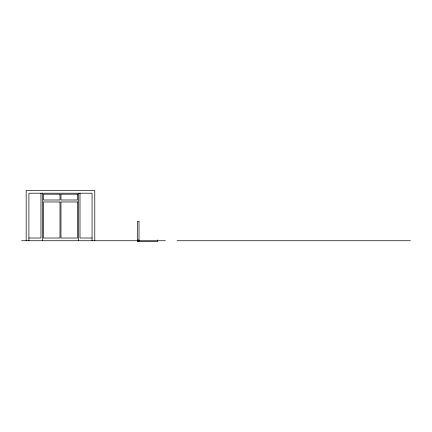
<?xml version="1.0" encoding="UTF-8"?>
<svg xmlns="http://www.w3.org/2000/svg" width="432" height="432" viewBox="0 0 432 432"><rect width="100%" height="100%" fill="white"/><g stroke="black" fill="none" stroke-linecap="round" stroke-linejoin="round"><path stroke-width="0.65" d="M28.895 238.016L40.959 238.016L40.959 193.207M92.065 238.016L80.001 238.016L80.001 193.207M21.6 240.732L165.397 240.732M177.12 240.732L410.4 240.732M157.68 239.954L157.68 241.51L138.24 241.51L138.24 240.181M139.018 240.732L139.018 221.292L137.462 221.292L137.462 240.732M94.781 240.732L94.781 190.49L26.179 190.49L26.179 240.732M92.065 240.732L92.065 193.207L28.895 193.207L28.895 240.732M78.565 193.207L78.565 240.732M42.395 193.207L42.395 240.732M59.989 194.195L43.384 194.195L43.384 199.994L59.989 199.994L59.989 194.195M77.576 194.195L60.971 194.195L60.971 199.994L77.576 199.994L77.576 194.195M59.989 201.971L43.384 201.971L43.384 238.016L59.989 238.016L59.989 201.971M77.576 201.971L60.971 201.971L60.971 238.016L77.576 238.016L77.576 201.971M137.689 241.283A0.778 0.778 0 0 0 138.991 240.932A0.778 0.778 0 0 0 138.04 239.981A0.778 0.778 0 0 0 137.689 241.283"/></g></svg>
